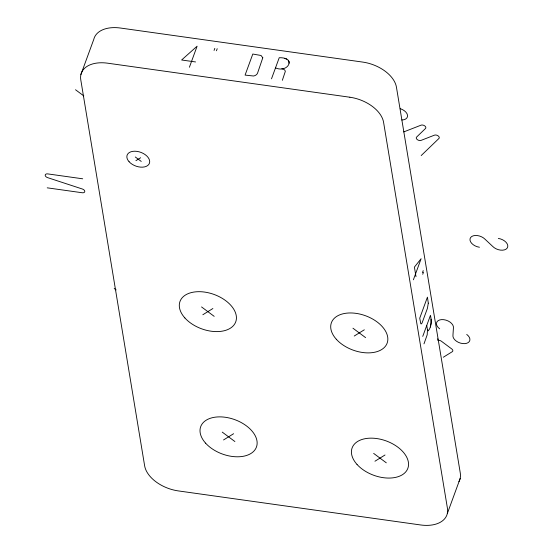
<?xml version="1.0" encoding="UTF-8"?>
<svg xmlns="http://www.w3.org/2000/svg" width="553" height="553" viewBox="0 0 553 553"><rect width="100%" height="100%" fill="white"/><g stroke="black" fill="none" stroke-linecap="round" stroke-linejoin="round"><path stroke-width="0.83" d="M275.505 67.888C288.009 73.404 296.726 57.208 279.224 57.719L271.502 78.816M289.012 63.284L289.088 61.66L288.265 60.208M426.743 325.475L427.379 329.332L428.257 330.832C431.769 326.782 431.547 320.318 430.462 315.307L422.741 336.404M430.282 327.037L431.119 322.987L431.098 319.164M80.911 74.537L93.775 39.394A31.659 19.493 20.1 0 1 120.464 28.037L362.713 62.081A31.659 19.493 20.1 0 1 396.446 87.201L460.31 473.209A31.659 19.493 20.1 0 1 458.928 481.628M189.403 67.252L197.11 46.182L181.626 59.994L195.562 61.95M214.059 50.441L214.82 48.367M216.444 50.779L217.205 48.705M282.341 80.309L285.32 71.406L284.892 70.238L283.765 69.312L281.836 68.745M413.388 279.797L421.103 258.728L414.404 267.099L415.994 276.7M422.451 272.643L423.211 270.569M422.727 274.288L423.487 272.214M423.985 343.835L427.199 334.786L427.469 329.802M447.308 513.606L460.172 478.463M421.186 155.566L438.895 138.506A3.007 1.853 20.1 0 0 438.17 135.9A3.007 1.853 20.1 0 0 434.423 135.174L421.096 140.372A3.007 1.853 20.1 0 1 417.342 139.646A3.007 1.853 20.1 0 1 416.623 137.047L425.478 128.517A3.007 1.853 20.1 0 0 424.752 125.911A3.007 1.853 20.1 0 0 421.006 125.185L403.759 131.911M135.907 160.674L140.649 157.736M202.833 314.754L212.891 308.526M354.238 336.03L364.303 329.802M223.543 439.946L233.608 433.718M443.326 357.231L452.223 351.729A2.965 1.825 20.1 0 0 451.766 348.964L441.377 341.222A2.965 1.825 20.1 0 0 438.55 340.33M374.948 461.223L385.012 454.995M82.708 178.806L47.696 173.891A2.972 1.832 20.1 0 0 45.208 175.204A2.972 1.832 20.1 0 0 47.599 177.631L82.342 189.008A2.965 1.825 20.1 0 1 84.775 191.449A2.965 1.825 20.1 0 1 82.245 192.755L47.226 187.833M284.83 58.507L286.758 59.102M75.519 89.745L83.793 95.911M135.298 156.983L141.257 161.428M352.945 328.212L365.595 337.627M201.541 306.936L214.191 316.351M373.655 453.398L386.305 462.82M114.201 288.479L116.171 289.945M222.251 432.121L234.901 441.543M439.656 328.821A8.848 5.447 20.1 0 1 441.667 319.606A8.848 5.447 20.1 0 1 453.425 327.957L452.955 335.284A8.848 5.447 20.1 0 0 464.72 343.634A8.848 5.447 20.1 0 0 466.725 334.427M437.686 338.802A2.965 1.825 20.1 0 1 437.651 340.247M400.22 108.678A8.848 5.447 20.1 0 1 407.533 115.335A8.848 5.447 20.1 0 1 401.782 119.98M479.444 247.239A8.848 5.447 20.1 0 1 470.596 237.562A8.848 5.447 20.1 0 1 485.099 239.283L492.668 246.389A8.848 5.447 20.1 0 0 507.17 248.11A8.848 5.447 20.1 0 0 498.322 238.433M428.292 303.162L427.393 308.429L422.319 322.288A4.859 1.258 -82 0 1 420.785 323.671L419.727 318.196L427.441 297.127L428.292 303.162M262.793 57.768L257.574 73.072A4.859 3.615 -9.4 0 1 253.537 76.003L245.083 75.104L252.797 54.035L261.044 55.487L262.793 57.768M349.855 97.224L107.607 63.187A31.659 19.493 20.1 0 0 80.773 79.791L144.637 465.799A31.659 19.493 20.1 0 0 178.37 490.919L420.619 524.963A31.659 19.493 20.1 0 0 447.446 508.352L383.588 122.344A31.659 19.493 20.1 0 0 349.855 97.224M129.091 161.732A11.876 7.307 20.1 0 0 148.757 164.497A11.876 7.307 20.1 0 0 136.985 151.377A11.876 7.307 20.1 0 0 129.091 161.732M184.896 317.968A29.682 18.277 20.1 0 0 234.064 324.881A29.682 18.277 20.1 0 0 204.624 292.081A29.682 18.277 20.1 0 0 184.896 317.968M357.017 464.437A29.682 18.277 20.1 0 0 406.185 471.343A29.682 18.277 20.1 0 0 376.745 438.55A29.682 18.277 20.1 0 0 357.017 464.437M205.605 443.16A29.682 18.277 20.1 0 0 254.781 450.066A29.682 18.277 20.1 0 0 225.341 417.273A29.682 18.277 20.1 0 0 205.605 443.16M336.3 339.245A29.682 18.277 20.1 0 0 385.476 346.157A29.682 18.277 20.1 0 0 356.035 313.357A29.682 18.277 20.1 0 0 336.3 339.245"/></g></svg>
